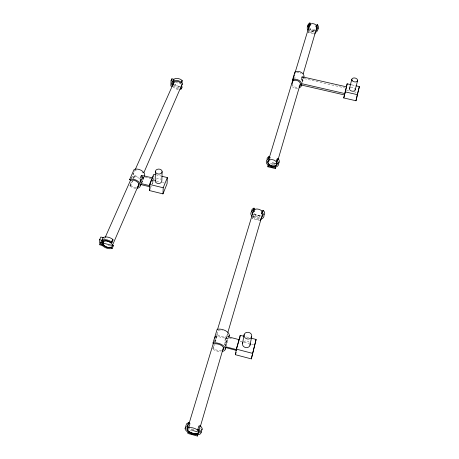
<?xml version="1.0" encoding="UTF-8"?>
<svg xmlns="http://www.w3.org/2000/svg" width="459" height="459" viewBox="0 0 459 459"><rect width="100%" height="100%" fill="white"/><g stroke="black" fill="none" stroke-linecap="round" stroke-linejoin="round"><path stroke-width="0.34" stroke-dasharray="2.29 1.72" d="M152.95 182.143L153.019 179.085L151.229 183.353M152.147 184.065L153.667 180.427L153.736 177.696M153.031 178.947L152.979 179.825A4.693 0.878 -76.1 0 1 151.975 184.346M143.174 177.426L142.525 180.812A4.688 0.929 -76 0 1 141.808 182.94M260.511 220.561L252.634 218.622L252.794 217.623M252.634 218.622L253.632 214.623L261.504 216.562M313.537 33.731L308.437 32.589L308.729 31.074L309.217 31.539A5.433 4.349 15.5 0 0 313.136 32.859M302.682 79.034L301.976 82.098M227.262 339.299L226.637 341.955A5.537 0.327 -75.8 0 1 225.581 345.753M226.144 346.189L228.593 337.749M224.256 344.784L224.658 343.407M226.671 336.527L227.675 333.091M224.744 345.122L225.128 343.82M302.062 80.933L302.825 78.311M225.151 345.931L227.234 338.782M225.053 347.216L226.924 340.779M302.435 82.425L303.577 78.483M292.813 84.135L292.417 85.454A4.567 3.425 16 0 0 298.683 86.894M294.408 78.856L294.804 77.537A4.521 3.425 15.9 0 0 296.612 78.856M188.706 429.687L189.085 428.448L188.947 429.739L193.021 430.852M308.437 32.589L308.93 30.96L314.65 32.239M253.064 216.499L253.632 214.623L254.257 215.128A6.747 4.286 16.7 0 0 260.23 216.774M212.253 348.645L213.446 348.347L214.479 344.933M215.3 342.202L217.566 334.691A5.961 3.133 17.1 0 0 225.673 336.803M214.525 341.14L215.351 338.409M214.646 341.903L218.163 330.256A5.961 3.133 17.1 0 1 222.38 330.394M213.814 345.61L212.781 349.024L213.699 349.672A7.683 3.942 17.1 0 0 221.066 351.605M214.841 342.196L216.9 335.374M150.145 188.844L151.367 185.929M141.418 183.015L144.051 176.887L150.954 178.58M141.567 183.204L144.281 176.893M140.207 181.569L142.192 176.967M139.823 183.239L142.709 176.56M140.54 182.011L142.445 177.599M140.574 182.808L143.214 176.686M139.938 181.77L141.923 177.174M135.744 188.288A6.638 4.108 23.1 0 1 130.976 186.687L129.673 185.688L131.613 181.294M133.001 178.155L134.108 175.642L135.049 175.218A5.164 3.242 23.2 0 0 138.509 177.059M130.149 186.056L132.364 181.03M133.471 178.517L134.579 176.009M129.673 185.688L130.62 185.27L132.559 180.875M133.667 178.362L135.049 175.218M131.314 178.465L134.797 170.61M131.429 178.58L135.049 170.404A5.164 3.242 23.2 0 1 137.264 170.059M217.566 334.691L216.378 335.001L217.801 336.022A7.585 3.988 17.1 0 0 225.088 337.922M314.949 30.73L309.217 29.451L309.705 29.91A5.422 4.349 15.5 0 0 313.617 31.229M351.921 84.892L355.306 85.667M304.277 78.644L344.703 87.904M346.35 90.033L349.718 90.802M353.751 91.731L357.119 92.5M301.609 80.83L302.82 81.105M175.545 82.356L180.875 83.917M155.848 174.776L161.252 176.095M153.667 180.427L155.681 180.921M156.353 181.081L159.703 181.902M162.383 182.562L164.397 183.055M142.617 180.221L141.269 179.888L141.24 177.386M253.385 216.126L260.586 217.899M246.46 336.935L249.908 337.83M229.248 337.922L231.881 338.604M239.959 341.135L243.373 342.03M244.062 342.207L248.841 343.452M251.572 344.164L253.62 344.703M226.287 342.018L227.28 342.276M134.108 175.642L135.394 176.64A6.569 4.125 23.2 0 0 139.582 178.172M252.875 217.118L253.506 217.629A6.765 4.28 16.7 0 0 260.029 219.236M172.842 86.487L173.267 87.032A5.95 4.229 24.4 0 0 178.683 89.436M173.68 84.588L174.104 85.139A5.933 4.229 24.5 0 0 179.503 87.531M260.419 215.369A4.819 3.058 16.7 0 1 254.011 213.131M259.461 218.283A5.313 3.362 16.7 0 1 253.357 216.229M260.201 215.776A5.301 3.368 16.7 0 1 254.108 213.733M193.841 429.744A6.472 2.857 17.4 0 1 190.789 428.522M200.279 427.777A6.472 2.857 17.4 0 1 200.399 428.58M193.073 430.318A8.233 3.632 17.4 0 1 189.877 428.964M227.153 333.274A5.961 3.133 17.1 0 1 227.371 335.799M221.651 350.504A6.036 3.098 17.1 0 1 213.446 348.347M243.517 341.812A3.85 3.351 12.7 0 1 249.547 342.666M273.989 165.079A6.34 4.32 16.5 0 1 270.821 164.316M296.703 72.43A4.521 3.425 15.9 0 1 298.993 72.482M300.117 72.855A4.521 3.425 15.9 0 1 301.121 73.44M314.558 30.174A4.257 3.414 15.5 0 1 309.664 28.527M350.63 87.434A2.938 1.939 12.9 0 1 354.669 88.358M314.076 31.803A4.269 3.414 15.5 0 1 309.171 30.156M303.56 78.219A5.755 4.361 15.9 0 1 302.802 79.12M297.65 88.22A5.812 4.361 16 0 1 292.486 86.849M275.027 164.07A4.98 3.391 16.5 0 1 273.805 164.121M272.537 163.938A4.98 3.391 16.5 0 1 268.653 161.27M314.759 29.755A3.873 3.104 15.5 0 1 309.618 27.936M179.549 86.223A4.24 3.018 24.5 0 1 174.873 84.072M151.246 186.147A4.693 0.878 -76.1 0 1 150.386 186.916M144.551 176.267A6.569 4.125 23.2 0 1 141.619 178.161M142.02 172.108A5.164 3.242 23.2 0 1 142.795 173.009M136.593 187.278A5.215 3.23 23.1 0 1 130.62 185.27M139.995 181.437A4.688 0.935 -76 0 1 140.219 180.272M156.232 179.125A3.322 2.496 1.7 0 1 160.914 179.32M110.447 246.03A7.046 3.982 22.6 0 1 107.01 245.158M103.958 238.703A5.537 3.127 22.6 0 1 104.767 238.221M178.413 88.461A4.67 3.322 24.4 0 1 173.479 85.701M180.33 86.47A4.665 3.322 24.5 0 1 174.317 83.808"/><path stroke-width="0.69" d="M161.929 176.262L167.34 177.581L167.082 183.709L162.985 193.882L149.433 190.548L149.554 184.415L153.817 174.282L155.171 174.609M150.242 183.944L150.271 182.711M153.065 177.157L153.094 176.004M155.171 180.846L155.417 171.425M162.13 171.706A3.362 2.502 1.8 0 1 156.995 173.668A3.362 2.502 1.8 0 1 157.196 169.342A3.362 2.502 1.8 0 1 162.13 171.706L161.803 181.116A3.322 2.496 1.7 0 1 157.93 183.439A3.322 2.496 1.7 0 1 155.314 180.209M162.985 193.882L163.209 187.765L167.34 177.581M172.9 85.167L173.077 81.197L173.921 79.298L171.89 78.828L171.041 80.721L170.823 86.011L172.171 86.326M171.832 80.147L171.89 78.828M197.359 436.05L197.519 434.765L187.96 432.16L187.829 433.445L197.359 436.05L197.904 434.191M236.46 350.263L237.028 346.809M251.285 338.191L256.111 339.448L251.325 358.892L235.427 354.715L236.374 349.138L240.252 335.317L243.7 336.217M267.907 166.778L268.165 165.274L275.589 167.053L275.32 168.562L267.907 166.778L268.24 165.67M239.254 339.654L239.592 337.663M239.644 338.845L240.252 335.317M242.576 343.292L244.119 334.663M236.523 349.747L236.678 348.915M250.023 345.237L251.675 336.625A3.901 3.374 12.4 0 0 246.764 332.345A3.901 3.374 12.4 0 0 245.244 337.985A3.901 3.374 12.4 0 0 251.675 336.625M251.325 358.892L256.111 339.448M302.028 76.751L346.447 86.837L343.757 97.951L355.983 100.768L359.374 86.596L355.989 85.822M316.744 27.638L316.819 27.299M355.983 100.768L357.641 93.332M351.238 84.737L347.17 83.808L345.254 91.88L357.572 94.709M237.211 346.511L239.173 339.666L227.721 336.676M346.344 87.181L347.17 83.808M343.757 97.951L345.575 90.526M349.483 88.576L351.812 79.275M301.695 79.654L301.219 79.505M355.209 89.884L357.595 80.595M225.352 341.875L225.34 341.926A5.537 0.327 -75.8 0 0 225.111 342.862M357.791 92.655L359.374 86.596M301.46 78.575L301.873 77.146L303.565 77.531M225.071 340.36L225.771 337.933L227.991 338.512M235.427 354.715L236.075 352.397M201.013 432.78L202.098 429.039M225.271 349.184L225.948 346.843L236.551 349.615M228.76 337.176L229.259 335.449M261.062 218.685L260.511 220.561L260.769 219.063L261.498 218.897A6.765 4.28 16.7 0 0 263.432 214.049L262.542 212.907L263.277 210.4L264.166 211.536A6.747 4.286 16.7 0 1 264.252 214.921M199.097 430.771L198.69 432.149L193.061 430.611M200.302 426.646L223.447 347.538M227.876 332.402L262.296 214.772M226.379 338.363L226.912 336.694M301.655 85.099L302.051 83.745L344.824 93.573M266.977 159.124A6.34 4.32 16.5 0 1 268.165 157.179L269.295 156.525L270.116 157.403L269.444 159.623A4.992 3.391 16.5 0 0 268.63 164.362A4.992 3.391 16.5 0 0 275.475 166.003A4.992 3.391 16.5 0 0 276.318 161.27L276.978 159.038L278.034 158.613L278.854 159.738A6.34 4.32 16.5 0 1 278.871 163.123M315.838 30.925A4.269 3.414 15.5 0 0 315.976 26.72L316.458 25.09L317.393 24.62L318.058 25.698A5.422 4.349 15.5 0 1 317.938 29.06M185.12 428.448L186.256 424.73A8.233 3.632 17.4 0 1 187.501 423.175L188.844 422.75L189.986 423.64L188.861 427.369A6.489 2.84 17.4 0 0 188.431 431.426A6.489 2.84 17.4 0 0 197.25 433.83A6.489 2.84 17.4 0 0 197.726 429.785L198.827 426.044L200.101 425.809L201.272 426.916A8.233 3.632 17.4 0 1 201.708 429.911M261.555 217.532A5.313 3.362 16.7 0 0 261.429 213.309L262.169 210.801L263.277 210.4M276.318 161.27L277.379 160.845L278.034 158.613M315.976 26.72L316.911 26.249L317.393 24.62M275.32 168.562L275.807 166.892M314.811 34.012L315.287 32.382M188.861 427.369L187.708 426.486L186.365 426.904A8.262 3.615 17.4 0 0 187.186 431.655L188.758 432.676A8.262 3.615 17.4 0 0 196.659 434.828L198.363 434.707A8.262 3.615 17.4 0 0 200.181 430.662L199.005 429.561L200.101 425.809M278.045 159.743L300.215 84.06M303.238 73.738L316.544 28.326M299.526 86.367A4.567 3.425 16 0 0 299.205 81.725A4.567 3.425 16 0 0 293.295 80.681L292.555 79.826L294.953 71.914L296.244 71.489A5.755 4.361 15.9 0 1 301.873 72.774A5.755 4.361 15.9 0 1 303.967 77.152M252.794 210.853L253.552 208.352M277.379 160.845L278.2 161.97A6.351 4.315 16.5 0 1 276.284 166.875L274.889 167.237A6.351 4.315 16.5 0 1 268.75 165.768L267.591 164.787A6.351 4.315 16.5 0 1 267.488 159.405L268.618 158.751L269.295 156.525M308.253 30.621A5.433 4.349 15.5 0 1 308.385 25.279L309.395 24.574L309.888 22.95L310.565 23.782L310.077 25.406A4.269 3.414 15.5 0 0 308.643 29.313M222.672 350.108A6.036 3.098 17.1 0 0 221.743 345.702A6.036 3.098 17.1 0 0 214.026 343.963L212.976 343.062L217.136 329.355L218.742 329.114A7.585 3.988 17.1 0 1 226.855 331.524A7.585 3.988 17.1 0 1 228.852 336.413M187.708 426.486L188.844 422.75M252.261 216.625A6.765 4.28 16.7 0 1 252.043 211.249L253.23 210.624L253.988 208.122L254.877 209.011L254.12 211.513A5.313 3.362 16.7 0 0 252.266 214.416M269.433 157.213L294.385 74.903M294.798 73.532L309.148 26.203M187.49 428.695L187.909 427.323M189.154 423.209L213.446 342.993M214.898 338.191L215.523 336.137M217.6 329.281L253.104 212.041M292.044 83.928L293.043 80.629M268.205 158.992L268.876 156.766M309.027 24.832L309.521 23.208M187.215 426.635L188.351 422.905M140.322 177.805L141.429 175.464M149.433 190.548L149.909 189.412M140.437 185.293L141.177 183.571L150.208 185.792M102.696 237.934L103.723 237.314A7.046 3.982 22.6 0 1 111.795 238.686L113.212 239.718L112.042 242.409L110.625 241.377A7.069 3.97 22.5 0 0 102.529 239.994L101.502 240.608L100.71 242.507L100.986 243.66L102.805 245.99A7.069 3.97 22.5 0 0 110.877 248.698L112.237 248.382L113.396 245.703L112.363 244.808M180.066 89.321L181.276 88.903L182.097 87.003L181.276 86.143M173.072 84.772A4.67 3.322 24.4 0 1 175.338 81.381A4.67 3.322 24.4 0 1 180.714 83.194L181.615 82.729L182.441 80.824L181.299 79.849A5.933 4.229 24.5 0 0 174.386 78.954L173.445 79.654M139.083 183.738L112.392 245.473L100.137 242.363M143.908 172.573L182.24 83.917M111.526 242.031L112.696 239.34M181.196 82.373L182.022 80.468M102.896 242.616A5.049 2.84 22.5 0 1 107.618 241.256A5.049 2.84 22.5 0 1 112.392 245.135L112.392 245.921A5.049 2.84 22.5 0 1 107.676 247.252A5.049 2.84 22.5 0 1 102.908 243.402L103.763 240.654M105.214 237.378L130.448 180.427M135.376 169.296L173.95 82.236M99.878 244.819L99.626 239.696L100.819 237.016L103.212 237.619L102.018 240.298L102.259 245.422L99.878 244.819L100.355 243.752M137.62 186.991A5.215 3.23 23.1 0 0 137.625 182.189A5.215 3.23 23.1 0 0 130.597 180.467L129.633 179.572L134.103 169.514L135.399 169.136A6.569 4.125 23.2 0 1 142.353 171.144A6.569 4.125 23.2 0 1 144.551 176.267M309.888 22.95L308.878 23.65A5.422 4.349 15.5 0 0 307.737 26.783M253.988 208.122L252.806 208.747A6.747 4.286 16.7 0 0 251.635 211.817M112.042 242.409L111.044 242.794A5.554 3.121 22.5 0 0 103.602 240.889A5.554 3.121 22.5 0 0 103.763 245.588A5.554 3.121 22.5 0 0 111.204 247.493L112.237 248.382M261.429 213.309L262.542 212.907M315.109 32.503L315.717 32.291A5.433 4.349 15.5 0 0 317.582 27.328L316.911 26.249M181.655 87.153L182.097 87.003M292.555 79.826L293.852 79.407A5.812 4.361 16 0 1 300.984 82.195A5.812 4.361 16 0 1 299.417 87.738M129.633 179.572L130.941 179.199A6.638 4.108 23.1 0 1 139.588 182.9A6.638 4.108 23.1 0 1 137.264 188.236M112.897 245.817L113.396 245.703M197.726 429.785L199.005 429.561M212.976 343.062L214.6 342.833A7.683 3.942 17.1 0 1 224.078 346.361A7.683 3.942 17.1 0 1 222.684 351.387M140.735 184.541L140.775 184.547A4.688 0.929 -76 0 0 141.079 184.288M301.104 84.967L344.479 94.944M171.041 80.721L173.077 81.197M174.202 82.046L173.8 81.949A4.665 3.322 24.5 0 0 173.909 82.872M272.462 162.825L276.834 163.874M141.504 175.401L152.629 177.88A4.693 0.878 -76.1 0 0 152.336 178.132M141.074 176.004L142.967 176.468M139.984 178.907L140.511 179.079A4.688 0.935 -76 0 0 140.219 180.272M149.554 184.415L163.209 187.765M140.54 184.495L149.732 186.756M99.626 239.696L102.018 240.298M236.374 349.138L252.427 353.338M225.616 347.566L236.488 350.418M181.615 82.729L180.467 81.754A5.95 4.229 24.4 0 0 173.542 80.847L172.601 81.547A5.95 4.229 24.4 0 0 172.406 85.925M253.23 210.624L254.12 211.513M180.456 88.048L181.276 88.903M268.618 158.751L269.444 159.623M309.395 24.574L310.077 25.406M254.722 209.459A4.819 3.058 16.7 0 1 262.135 211.375M249.96 343.493A3.85 3.351 12.7 0 1 245.909 347.606A3.85 3.351 12.7 0 1 242.931 342.494M316.894 28.578A4.257 3.414 15.5 0 1 316.32 29.29M309.136 27.689A4.257 3.414 15.5 0 1 308.901 25.888M355.036 88.851A2.938 1.939 12.9 0 1 353.855 91.1A2.938 1.939 12.9 0 1 350.171 90.257A2.938 1.939 12.9 0 1 350.085 87.721M268.653 161.27A4.98 3.391 16.5 0 1 268.308 160.346M316.647 28.091A3.873 3.104 15.5 0 1 316.222 28.797M310.416 24.235A3.873 3.104 15.5 0 1 316.4 25.67M181.586 81.886A4.24 3.018 24.5 0 1 182.269 83.572L182.206 84.381A4.24 3.018 24.5 0 1 181.867 85.093M150.919 181.626A4.693 0.878 -76.1 0 1 151.998 178.677M198.741 431.862L198.627 432.533A5.898 2.582 17.4 0 1 189.659 431.902A5.898 2.582 17.4 0 1 190.382 427.57A5.898 2.582 17.4 0 1 198.741 431.862M276.903 163.536L276.737 164.322A4.538 3.081 16.5 0 1 269.571 164.758A4.538 3.081 16.5 0 1 270.644 159.657A4.538 3.081 16.5 0 1 276.903 163.536M352.357 80.813A2.966 1.939 12.8 0 0 357.389 81.065A2.966 1.939 12.8 0 0 354.371 77.944A2.966 1.939 12.8 0 0 352.357 80.813"/></g></svg>
